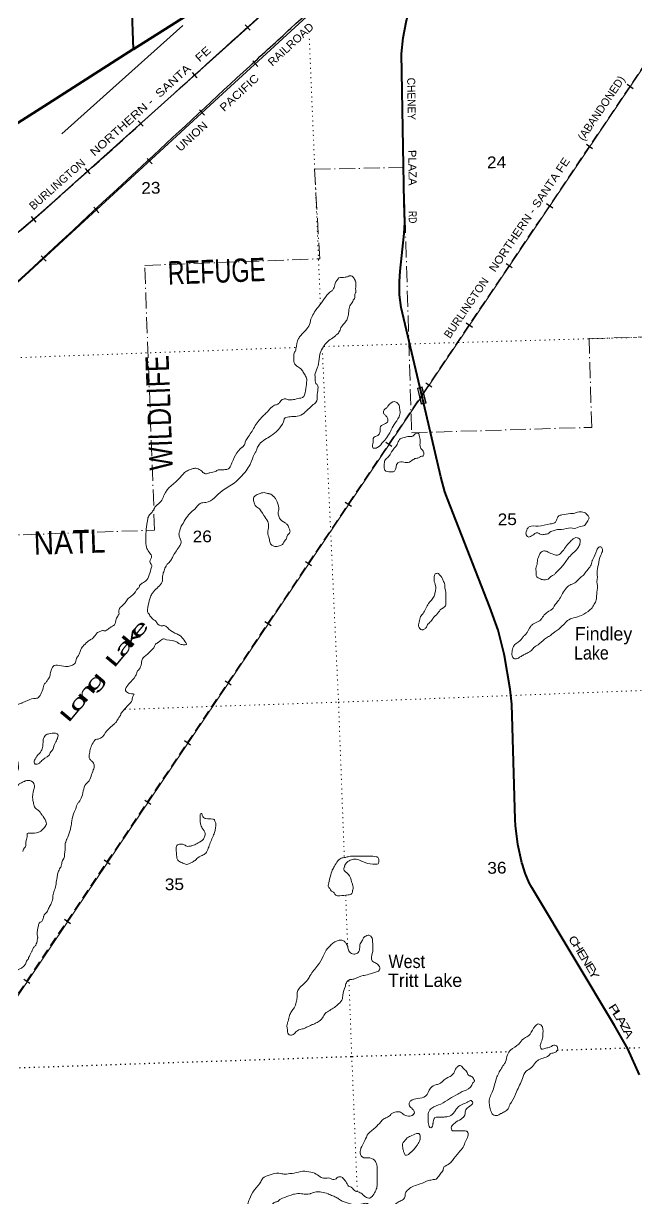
# Model space of a CAD drawing. Header units: feet. Extents: x 745759 to 1002271, y -170898 to 32007.
# Drawn here: x 844825 to 854029, y -10011 to 7612 of the extents above; entities that cross this region are included whole.
import ezdxf
from ezdxf.enums import TextEntityAlignment as Align

# ---------------------------------------------------------------- set-up
doc = ezdxf.new("R2010")
doc.units = ezdxf.units.FT
doc.header["$LTSCALE"] = 48
for name, pattern in [('DOT_DASHED', [7.7, 5, -1.2, 0.3, -1.2]), ('DOTTED', [1.5, 0.3, -1.2]), ('MEDIUM_DASHED', [4.5, 3, -1.5])]:
    doc.linetypes.add(name, pattern=pattern)
for name, color, linetype, lineweight in [('23', 7, 'Continuous', 70), ('26', 7, 'Continuous', 40), ('34', 7, 'Continuous', 13), ('39', 7, 'Continuous', 13), ('44', 7, 'DOT_DASHED', 13), ('6', 7, 'DOTTED', 25), ('61', 7, 'Continuous', 13), ('63', 7, 'Continuous', 25), ('7', 7, 'DOTTED', 13)]:
    doc.layers.add(name, color=color, linetype=linetype, lineweight=lineweight)
doc.layers.add('27', color=7, linetype='Continuous')
doc.layers.add('41', color=7, linetype='Continuous')

msp = doc.modelspace()

# ---------------------------------------------------------------- linework, layer by layer
at = {"layer": '23'}
for points in [[(846477.27, 7228.29), (847729.21, 8024.62), (849045.25, 8861.74)], [(843889.02, 5616.3), (843890.3, 5616.72), (844068.27, 5695.96), (845188.53, 6408.54), (846473.17, 7225.68), (846477.27, 7228.29)]]:
    msp.add_lwpolyline(points, dxfattribs=at)
at = {"layer": '26'}
for points in [[(846477.27, 7228.29), (846452.73, 7908.55), (846396.98, 9243.78), (846396.87, 9246.52)], [(850835.11, 1906.69), (850496.8, 3351.25), (850472.38, 3545.04), (850468.34, 3740.31), (850480.19, 3899.25), (850540.33, 4462.26), (850548.45, 4625.66), (850539.07, 4921.11), (850501.06, 7158.94), (850523.07, 7396.9), (850570.33, 7634.65), (850783.69, 8581.35), (850793.41, 8634.89), (850797.49, 8689.15), (850795.87, 8743.53), (850788.57, 8797.45), (850775.68, 8850.31), (850757.33, 8901.54), (850733.73, 8950.56), (850705.13, 8996.85), (850677.17, 9033.01)], [(854074.96, -8158.67), (853899.19, -7767.31), (853697.49, -7418.05), (852486.37, -5398.26), (852471.31, -5373.16), (852457.82, -5348.26), (852419.31, -5277.2), (852355.6, -5130.04), (852315.45, -5002.03), (852307.62, -4977.06), (852301.93, -4952.03), (852244.81, -4700.51), (852211.26, -4418.94), (852206.67, -4325.14), (852157.11, -2598.49), (852131.2, -2373.19), (852046.3, -1870.83), (852042.08, -1848.3), (851953.93, -1489.23), (851828.72, -1141.34), (851189.47, 482.32), (851152.38, 586.9), (851090.91, 814.45), (850835.11, 1906.69)]]:
    msp.add_lwpolyline(points, dxfattribs=at)
at = {"layer": '34'}
msp.add_line((840049, -13916.05), (856933.62, 11115.88), dxfattribs=at)
at = {"layer": '34', "lineweight": 25}
for p, q in [((845399.35, 5959.01), (847218.67, 7580.48)), ((848152.98, 7594.67), (848226.79, 7512.28)), ((848343.62, 6968.72), (848268.76, 7050.14)), ((847356.08, 6877.32), (847429.88, 6794.93)), ((847542.6, 6235.71), (847467.73, 6317.13)), ((846545.58, 6154.8), (846619.38, 6072.41)), ((846755.11, 5508.04), (846680.24, 5589.46)), ((845748.68, 5437.46), (845822.48, 5355.07)), ((845954.08, 4775.03), (845879.22, 4856.45)), ((844938.11, 4717.28), (845009.77, 4633.02)), ((845166.59, 4047.36), (845091.72, 4128.78))]:
    msp.add_line(p, q, dxfattribs=at)
at = {"layer": '34'}
for points in [[(853300.51, 11599.7), (853070, 11390.95), (852555.82, 10918.15), (849437.59, 8050.87), (847752.68, 6501.56), (839563, -1029.05)], [(851286.61, 10331.38), (850354, 9490.95), (845404.74, 5057.54)]]:
    msp.add_lwpolyline(points, dxfattribs=at)
at = {"layer": '34', "lineweight": 25}
for points in [[(850354.73, 9490.13), (845405.47, 5056.72), (845238.74, 4902.95), (845069.39, 4753.83), (844897.41, 4607.56), (844722.71, 4462.31)], [(839562.25, -1028.25), (847751.93, 6502.36), (849436.84, 8051.67)]]:
    msp.add_lwpolyline(points, dxfattribs=at)
at = {"layer": '34'}
msp.add_arc((836563.51, 14534.7), 12960.85, 282.89989, 313.01177, dxfattribs=at)
at = {"layer": '34', "lineweight": 25}
for points in [[(839556.59, -1008.95), (846678.76, 5542.84), (848220.9, 6973.31), (848837.88, 7540.26), (850087.9, 8676.51), (851312.15, 9794.09), (851928.98, 10369.09), (852233.6, 10645.44), (852536.16, 10923.74), (853157.04, 11498.83), (853477.65, 11781.55), (853759.69, 12079.56), (854031.32, 12393.46), (854311.02, 12707.54), (854599.02, 13009.7), (854905.5, 13294.14), (855244.69, 13555.1), (855584.51, 13783.86), (855943.11, 13980.79), (856324.42, 14150.02), (856699.61, 14323.14), (857111.28, 14484.96), (857492.76, 14646.13), (857870, 14817.27), (858227.96, 15046.41), (858542.15, 15349.14), (859117.93, 15965.54), (859383.43, 16285.34), (859470.12, 16381.83)], [(844730.65, 4470.19), (845059.4, 4747.05), (845373.97, 5027.64), (845686.58, 5306.18), (846309.78, 5863.2), (849419.55, 8660.24), (850653.93, 9774.01), (850954.36, 10058.31), (851264.48, 10360.96), (851566.15, 10683.55), (851817.66, 10997.03), (852076.85, 11328.79), (852318.21, 11646.08), (852585.46, 11978.01), (852856.38, 12328.14), (853109.49, 12661.79), (853366.96, 12979.41), (853594.15, 13300.43), (853877.55, 13630.69), (853926.59, 13696.18), (854039.12, 13809.34), (854157.95, 13910.55), (854310.5, 14036.64), (854489.27, 14161.28), (854680.41, 14272.09), (854847.96, 14354.19), (855033.73, 14430.65), (855219.68, 14499.06), (855393.99, 14545.06), (855638.77, 14592.56), (855827.45, 14624.77), (856066.96, 14633.9), (856328.49, 14649.54), (856489.27, 14667.06), (856593.96, 14669.29), (856756.16, 14717.05), (856898.13, 14768.4), (857087.42, 14871.11), (857258.3, 14987.52), (857438.56, 15138.36), (857587.06, 15266.39), (857775.46, 15413.37), (857916.19, 15527.13), (858102.38, 15684.15), (858235.04, 15797.73), (858391.15, 15948.06), (858511.02, 16097.62), (858603.34, 16214.38), (858689.31, 16347.11)]]:
    msp.add_spline(points, degree=3, dxfattribs=at)
at = {"layer": '39'}
msp.add_arc((850100.19, 1302.37), 62.05, 247.91439, 303.70409, dxfattribs=at)
for points in [[(849560.11, 3799.59), (849504.75, 3712.28), (849479.48, 3635.45), (849455.69, 3602.91), (849423.73, 3580.34), (849338.26, 3482.57), (849253.08, 3362.65), (849207.38, 3309.7), (849160.14, 3216.46), (849140.48, 3175.94), (849127.03, 3121.4), (849079.74, 3032.19), (848988.24, 2934.34), (848954.56, 2887.59), (848916.1, 2734.07), (848912.32, 2713.89), (848890.66, 2671.33), (848885.73, 2578.66), (848886.36, 2526.33), (848900.77, 2500.36), (848937.43, 2466.63), (849000.43, 2421.17), (849033.31, 2367.26), (849068.25, 2309.35), (849076.67, 2279.27), (849075.23, 2230.94), (849060.65, 2101.9), (849011.51, 2000.59), (848967.29, 1991.95), (848876.89, 1970.6), (848802.38, 1967.59), (848796.35, 1967.51), (848776.08, 1977.29), (848727.71, 1978.66), (848695.7, 1960.12), (848661.95, 1919.4), (848622, 1894.95), (848593.85, 1886.28), (848482.25, 1784.12), (848434.44, 1739.2), (848305.4, 1580.44), (848202.58, 1418.02), (848162.99, 1359.11), (848147.48, 1308.58), (848113.82, 1259.8), (848107.83, 1255.7), (847935.81, 983.64), (847888.15, 926.63), (847865, 922.95), (847805.66, 917.47), (847789.53, 919.28), (847749.26, 916.72), (847709.25, 894.03), (847624.86, 874.78), (847604.82, 866.46), (847542.41, 863.6), (847497.63, 901.25), (847426.67, 938.55), (847372.29, 937.81), (847346.2, 929.42), (847334.17, 925.23), (847270.04, 896.18), (847176.48, 802.33), (846935.86, 541.41), (846922.19, 505), (846870.74, 427.81), (846799.06, 356.39), (846763.53, 295.52), (846727.76, 254.79), (846694.22, 195.96), (846682.91, 131.38), (846664.42, -7.76), (846659.88, -132.63), (846671.27, -243.19), (846706.34, -311.16), (846710.44, -317.15), (846745.38, -375.05), (846747.92, -396.3)], [(849171.91, 1896.05), (849209.89, 1920.73), (849229.65, 1953.2), (849236.55, 2049.92), (849247.39, 2154.74), (849234.79, 2196.85), (849216.47, 2212.7), (849205.34, 2301.13), (849200.85, 2339.31), (849233.89, 2440.41), (849247.53, 2478.85), (849268.1, 2611.98), (849279.51, 2668.5), (849328.74, 2763.77), (849358.45, 2806.45), (849508.07, 2929.24), (849522.03, 2941.51), (849561.85, 2980.29), (849591.22, 3051.14), (849615.01, 3083.67), (849660.69, 3138.64), (849690.27, 3191.37), (849705.45, 3270.09), (849718.49, 3358.83), (849757.96, 3427.81), (849777, 3461.95), (849801.21, 3516.97), (849804.69, 3563.32), (849812.58, 3577.51), (849812.12, 3615.75), (849814, 3666.95), (849815.21, 3694.3), (849808.54, 3746.55), (849802.33, 3760.56), (849769.47, 3812.47), (849716.92, 3827.87), (849698.88, 3819.57), (849652.69, 3806.87), (849560.11, 3799.59)], [(850076.85, 1244.86), (850072.09, 1249.89), (850065.61, 1286.03), (850075.15, 1330.45), (850074.62, 1374.73), (850082.37, 1401), (850134.42, 1427.87), (850172.27, 1464.61), (850179.62, 1523.09), (850187.15, 1567.47), (850261.18, 1610.75), (850289.09, 1635.28), (850296.87, 1657.53), (850265.82, 1727.57), (850237.23, 1759.39), (850228.98, 1775.38), (850236.65, 1807.7), (850264.47, 1840.27), (850276.46, 1848.49), (850302.28, 1879.03), (850394.22, 1940.65), (850440.84, 1917.13), (850467.47, 1879.24), (850469.73, 1859.13), (850478.61, 1790.82), (850463.43, 1712.1), (850388.24, 1598.36), (850333.11, 1490.93), (850295.61, 1426.01), (850230.1, 1344.6), (850224.14, 1338.49), (850146.54, 1256.92), (850134.61, 1250.76)], [(846288.22, -2738.41), (846393.52, -2616.23), (846454.99, -2534.88), (846474.29, -2464.16), (846486.16, -2445.88), (846445.8, -2440.38), (846370.91, -2411.2), (846364.82, -2407.26), (846379.97, -2326.53), (846409.72, -2287.89), (846507.07, -2173.85), (846520.81, -2143.47), (846538.4, -2098.94), (846562.24, -2070.44), (846595.49, -1987.47), (846603.01, -1943.08), (846630.59, -1890.37), (846680.51, -1853.46), (846726.28, -1806.55), (846791.83, -1729.17), (846799.62, -1706.93), (846843.55, -1674.13), (846853.54, -1667.96), (846911.43, -1622.89), (846927.49, -1618.65), (846973.97, -1630.1), (847133.56, -1668.21), (847168.12, -1693.92), (847220.63, -1705.29), (847272.93, -1698.54), (847254.37, -1662.57), (847190.97, -1582.9), (847142.24, -1551.34), (847081.47, -1523.98), (846985.9, -1448.77), (846935.15, -1417.25), (846915.06, -1421.54), (846825.9, -1378.46), (846819.71, -1366.46), (846811.49, -1352.49), (846768.83, -1322.86), (846746, -1298.05), (846717.72, -1261.14), (846711.51, -1247.13), (846699.26, -1233.21), (846697.81, -1112.45), (846730.54, -985.19), (846762.11, -930.42), (846829.71, -855.02), (846895.32, -783.69), (846912.87, -735.14), (846912.71, -721.06), (846916.01, -660.62), (846935.38, -595.94), (846964.75, -525.09), (847046.15, -425.36), (847061.91, -394.95), (847160.75, -238.62), (847176.58, -214.25), (847194.06, -159.66), (847181.54, -123.6), (847174, -109.05), (847167.05, -91.59), (847160.31, -33.3), (847173.88, 11.17), (847194, 71.95), (847213.08, 102.28), (847238.71, 148.93), (847242.64, 157.03), (847286.2, 220.02), (847363.78, 303.6), (847399.71, 330.25), (847479.29, 413.86), (847561.71, 429.06), (847805.4, 603.44), (847993.33, 722.73), (848079, 802.38), (848166.42, 904.21), (848227.74, 999.65), (848249.31, 1048.24), (848308.15, 1181.9), (848312.1, 1188), (848331.59, 1242.61), (848367.15, 1301.47), (848540.9, 1428.61), (848640.68, 1508.45), (848672.44, 1547.13), (848737.44, 1670.8), (848743.27, 1688.99), (848765.28, 1701.37), (848849.71, 1716.6), (848932.25, 1721.73), (849038.45, 1769.46), (849056, 1787.95), (849078.27, 1808.24), (849155.98, 1879.74), (849171.91, 1896.05)], [(850238.36, 949.37), (850241.67, 1009.8), (850259.08, 1070.43), (850306.89, 1115.36), (850348.35, 1186.37), (850433.63, 1298.23), (850469.02, 1371.18), (850490.96, 1389.59), (850521.08, 1398.04), (850595.39, 1417.16), (850639.7, 1417.76), (850655.82, 1417.97), (850707.71, 1458.92), (850747.9, 1467.52), (850764.33, 1441.58), (850766.43, 1433.55), (850781.52, 1351.21), (850779.89, 1318.99), (850778.43, 1272.66), (850815.43, 1210.76), (850831.84, 1186.82), (850836.18, 1160.71), (850818.5, 1122.23), (850792.34, 1119.86), (850756.35, 1097.23), (850702.09, 1086.44), (850676.07, 1072), (850600.03, 1028.71), (850555.7, 1030.13), (850467, 1034.97), (850445.01, 1020.58), (850427.18, 996.19), (850423.27, 986.07), (850411.88, 927.54), (850384.12, 890.93), (850335.79, 888.27), (850250.91, 911.29), (850238.36, 949.37)], [(848515.02, -111.71), (848493.77, -19.39), (848504.79, 69.33), (848491.84, 141.62), (848432.29, 235.43), (848338.19, 354.95), (848311.79, 372.71), (848287.02, 422.7), (848278.53, 458.82), (848276.25, 480.94), (848303.9, 527.61), (848361.95, 558.59), (848436.28, 575.69), (848506.97, 560.53), (848515.05, 558.63), (848592.22, 507.33), (848618.89, 467.43), (848658.63, 345.16), (848660.95, 319.03), (848649.3, 282.63), (848658.06, 224.37), (848670.52, 192.34), (848751.93, 122.98), (848786.54, 93.24), (848817.55, 27.24), (848826.16, -18.95), (848788.42, -63.74), (848772.84, -108.24), (848761, -131.05), (848755, -139.05), (848735.29, -169.14), (848713.51, -201.64), (848667.43, -222.38), (848633.29, -230.9), (848584.9, -227.52), (848542.31, -203.93), (848527.89, -177.96), (848515.02, -111.71)], [(852367.87, -31.8), (852401.15, 49.18), (852415.11, 61.44), (852551.97, 71.33), (852730.84, 107.94), (852771.06, 112.51), (852819.05, 143.36), (852826.89, 161.57), (852860.37, 226.43), (852908.54, 241.17), (853035.21, 260.99), (853081.52, 263.62), (853165.85, 286.9), (853244.55, 275.87), (853270.9, 262.13), (853277.04, 254.17), (853309.72, 216.36), (853316, 196.31), (853296.39, 151.76), (853258.8, 94.9), (853230.78, 78.41), (853190.6, 69.83), (853090.25, 38.29), (853043.83, 45.71), (852903.1, 21.69), (852840.63, 22.87), (852776.42, 1.87), (852742.3, -8.66), (852678.3, -47.76), (852670.24, -47.87), (852611.9, -54.68), (852581.61, -49.05), (852565.36, -37.2), (852545.07, -25.39), (852502.92, -38.04), (852436.98, -83.21), (852410.86, -89.59), (852390.6, -79.8), (852367.89, -33.81), (852367.87, -31.8)], [(853182.93, -131.57), (853175.71, -202.13), (853142.19, -262.97), (853014.8, -391.49), (852919.66, -521.61), (852822.13, -621.55), (852790.31, -656.2), (852740.28, -683.04), (852700.42, -719.8), (852662.28, -730.38), (852601.77, -725.15), (852573.4, -711.45), (852530.8, -685.84), (852521.73, -601.42), (852517.24, -563.24), (852538.39, -478.41), (852538.32, -472.36), (852555.46, -389.6), (852577.07, -343.01), (852598.91, -316.55), (852649.04, -297.76), (852699.62, -315.2), (852786.69, -352.28), (852843.21, -361.59), (852891.19, -330.75), (852934.9, -279.84), (852992.39, -202.57), (853038.17, -155.66), (853060.07, -133.22), (853136.22, -100), (853152.41, -105.82), (853158.47, -107.75), (853182.93, -131.57)], [(853502.54, -242.04), (853517.17, -286.13), (853491.87, -360.94), (853455.29, -502.35), (853436.69, -631.42), (853441.51, -697.79), (853434.31, -770.36), (853443.04, -826.6), (853430.41, -949.57), (853427.19, -1018.05), (853403.77, -1080.77), (853360.27, -1149.79), (853300.49, -1204.94), (853168.42, -1279.18), (853084.09, -1302.46), (852991.92, -1343.95), (852977.96, -1356.22), (852914.3, -1423.49), (852802.56, -1513.56), (852762.64, -1544.3), (852706, -1584.05), (852648.74, -1622.31), (852606, -1659.05), (852568.99, -1691.83), (852533.02, -1716.47), (852487.08, -1749.29), (852437.36, -1802.29), (852403, -1823.05), (852371, -1838.05), (852319.27, -1866.28), (852272, -1894.05), (852237, -1913.05), (852223, -1915.05), (852209.08, -1918.09), (852184.82, -1910.36), (852157.96, -1854.35), (852157.72, -1834.23), (852172.87, -1753.5), (852198.53, -1708.88), (852300.24, -1622.96), (852331.97, -1580.27), (852361.84, -1551.69), (852440.92, -1425.82), (852454.82, -1409.53), (852532.9, -1368.22), (852598.81, -1321.04), (852604.73, -1310.89), (852732.23, -1190.41), (852768.2, -1165.78), (852793.9, -1125.17), (852861.33, -1035.7), (852906.72, -956.58), (852962.13, -873.31), (853007.85, -822.37), (853081.97, -787.16), (853147.84, -735.94), (853185.62, -695.18), (853237.54, -656.24), (853259.33, -625.75), (853352.35, -485.61), (853361.96, -447.24), (853367.86, -435.07), (853432.6, -289.27), (853448.33, -256.85), (853484.35, -236.24), (853502.54, -242.04)], [(846747.92, -396.3), (846724.41, -473.98), (846753.14, -517.88), (846747.38, -542.11), (846657.22, -750.66), (846625.22, -771.22), (846585.26, -797.93), (846567.37, -818.29), (846561.6, -840.52), (846527.79, -877.2), (846523.83, -883.3), (846442.38, -979.01), (846392.46, -1015.91), (846370.69, -1048.41), (846329.02, -1101.31), (846267.28, -1160.52), (846260.21, -1243.14)], [(851055.61, -639.21), (851114.95, -716.91), (851125.34, -742.95), (851148.24, -805.05), (851152.92, -859.33), (851165.65, -913.51), (851166.67, -998.04), (851167.65, -1080.56), (851152.16, -1133.1), (851100.2, -1168.02), (851040.59, -1237.27), (850970.96, -1310.67), (850939.29, -1357.4), (850891.5, -1404.33), (850867.91, -1452.97), (850831.91, -1475.59), (850819.91, -1481.79), (850763.1, -1448.33), (850764.13, -1365.79), (850787.31, -1282.94), (850823.01, -1236.17), (850905.85, -1088.1), (850989.15, -978.28), (850998.86, -947.96), (851012.22, -885.37), (851011.45, -820.97), (850988.24, -732.71), (850989.86, -700.48), (851007.29, -641.87), (851027.36, -635.56), (851055.61, -639.21), (851055.02, -641.06)], [(846260.21, -1243.14), (846248.37, -1263.43), (846214.8, -1320.25), (846193.67, -1405.08), (846152, -1431.05), (846135.68, -1442.1), (846112, -1459.05), (846083.78, -1481.04), (846057.76, -1495.48), (846045.7, -1497.66), (846021.48, -1493.96), (845973.29, -1506.69), (845927.24, -1531.46), (845897.49, -1570.11), (845855.73, -1614.96), (845810, -1643.05), (845785.78, -1662.2), (845716.09, -1729.57), (845678.56, -1792.47), (845663.1, -1847.03), (845613.73, -1930.23), (845606.13, -1968.57), (845562.31, -2009.42), (845496.08, -2030.45), (845482, -2032.65), (845268.48, -2033.52), (845262.53, -2041.64), (845238.9, -2086.25), (845223.7, -2162.95), (845198.17, -2217.64), (845186, -2235.05), (845158.56, -2274.54), (845128.78, -2311.17), (845121.23, -2353.55), (845084.08, -2446.64), (845034.42, -2505.69), (844978.07, -2510.48), (844861.75, -2554.31), (844815, -2571.05), (844798, -2580.05), (844763.52, -2593.89), (844751.46, -2596.06), (844729.42, -2606.42), (844642.91, -2615.64), (844578.38, -2610.47), (844552.04, -2596.74), (844497.77, -2607.53), (844492.6, -2680.06), (844491.07, -2720.34), (844469.46, -2766.94), (844461.97, -2813.34), (844517.99, -2949.47), (844537.56, -3069.98), (844536.23, -3126.36), (844536.32, -3134.41), (844515.59, -3253.46), (844530.99, -3361.95), (844545.51, -3395.97), (844561.82, -3411.85), (844612.31, -3423.25), (844652.53, -3416.67), (844694.89, -3422.14), (844741.63, -3455.73), (844746.19, -3499.96), (844750.75, -3544.18), (844725.63, -3633.08), (844707.57, -3806.44), (844709.78, -3822.52), (844713.87, -3828.5), (844737.93, -3818.11), (844769.78, -3787.49), (844821.86, -3762.63), (844837.88, -3754.37), (844886.05, -3739.62), (844948.68, -3754.89), (844969.04, -3772.73), (844987.99, -3840.91), (844980.35, -3875.24), (844964, -4024.41), (844976.86, -4088.65), (844999.77, -4150.74), (845066.91, -4206.2), (845091.54, -4244.12), (845122.24, -4283.96), (845167.65, -4375.95), (845169.88, -4394.04), (845167.97, -4402.12), (845130.35, -4456.97), (845066.53, -4510.17), (845048.5, -4518.46), (844921.75, -4532.24), (844879.53, -4538.86), (844881.85, -4564.99), (844864.67, -4643.73), (844849.71, -4740.54), (844825.93, -4773.08), (844816.25, -4805.41)], [(844086, -6566.5), (844126.36, -6571.99), (844205.03, -6580.99), (844269.8, -6606.29), (844271.9, -6614.31), (844298.31, -6632.07), (844355.54, -6701.76), (844395.99, -6715.3), (844450.52, -6726.64), (844504.83, -6719.87), (844592.87, -6670.37), (844604, -6662.05), (844612.84, -6656.01), (844616, -6653.05), (844622.79, -6645.82), (844730.85, -6585.99), (844740, -6581.05), (844750.87, -6575.65), (844792.93, -6554.96), (844840.81, -6516.07), (844849, -6502.05), (844853, -6498.05), (844854.67, -6495.75), (844860.51, -6479.57), (844891, -6427.05), (844894.1, -6424.77), (844901.84, -6398.5), (844912, -6382.05), (844913.69, -6378.21), (844951.06, -6303.22), (844955, -6292.05), (844974.58, -6248.56), (844988, -6234.05), (845003, -6219.05), (845008.38, -6211.87), (845031.61, -6133.06), (845035, -6111.05), (845038, -6101.05), (845040, -6096.05), (845039.19, -6092.69), (845041.5, -5949.74), (845056.94, -5893.18), (845070.77, -5870.84), (845082.81, -5866.66), (845124.18, -5789.61), (845128.05, -5775.47), (845175.66, -5714.44), (845201.24, -5663.77), (845204, -5656.05), (845209.08, -5645.55), (845240.6, -5586.75), (845246, -5571.05), (845262.11, -5532.11), (845267.4, -5469.64), (845286.65, -5394.9), (845291, -5383.05), (845328.59, -5197.07), (845332.36, -5174.88), (845343.74, -5116.35), (845377.23, -5053.5), (845396.8, -5004.93), (845412.14, -4940.3), (845429.93, -4911.89), (845441.24, -4847.31), (845451.68, -4710.29), (845451, -4703.05), (845457.29, -4673.98), (845461, -4661.05), (845468.89, -4633.57), (845477, -4621.05), (845519.68, -4502.04), (845537.09, -4441.42), (845550.1, -4350.66), (845590.66, -4205.19), (845600.52, -4186.94), (845629.71, -4102), (845657.48, -4065.4), (845700.8, -3982.28), (845780.91, -3775.88), (845792.88, -3765.65), (845840.16, -3676.45), (845873.29, -3583.41), (845884.46, -3506.77), (845855.65, -3456.82), (845823.01, -3423.05), (845812.68, -3401.04), (845821.73, -3316.38), (845823.54, -3298.24), (845896.15, -3138.24), (845908.09, -3125.99), (845948.31, -3119.42), (846057.94, -3023.33), (846189.31, -2890.72), (846219.19, -2862.13), (846255, -2799.05), (846286.37, -2752.53), (846288.22, -2738.41)], [(845116.75, -3191.48), (845115.62, -3229.26), (845092.27, -3298.02), (845032.69, -3369.28), (845008.93, -3403.82), (844985.57, -3470.55), (845001.97, -3494.49), (845028.2, -3498.16), (845064.24, -3479.56), (845116.04, -3432.57), (845227.61, -3328.4), (845231.51, -3318.29), (845249.38, -3295.91), (845290.54, -3200.74), (845327.92, -3125.76), (845343.4, -3073.21), (845341.14, -3053.11), (845320.79, -3035.27), (845254.29, -3034.16), (845208.04, -3040.81), (845155.94, -3063.66), (845122.47, -3128.53), (845120.8, -3156.73), (845116.75, -3191.48)], [(847503.44, -4239.14), (847541.89, -4307.75), (847564.12, -4313.5), (847666.94, -4320.17), (847687.16, -4325.93), (847693.35, -4337.93), (847712, -4381.96), (847708.72, -4444.41), (847697.36, -4504.94), (847672.02, -4575.74), (847605.49, -4739.68), (847574.16, -4814.58), (847548.31, -4843.11), (847522.3, -4857.55), (847460.22, -4888.58), (847400.4, -4939.71), (847377, -4957.05), (847345, -4972.05), (847272.2, -4999.81), (847217.57, -4980.41), (847154.72, -4947.04), (847136.34, -4925.14), (847125.8, -4887.04), (847118.33, -4768.38), (847127.81, -4717.93), (847149.75, -4699.52), (847187.96, -4694.98), (847238.46, -4706.37), (847289.13, -4731.86), (847323.3, -4725.37), (847331.36, -4725.25), (847377.53, -4712.55), (847447.62, -4677.39), (847527.51, -4619.95), (847547.09, -4573.39), (847550.71, -4539.12), (847509.42, -4455.13), (847484.5, -4393.07), (847477.83, -4340.83), (847476.99, -4270.39), (847484.68, -4240.08), (847496.72, -4235.89), (847503.44, -4239.14)], [(849397.2, -5315.45), (849408.82, -5277.04), (849431.78, -5176.09), (849460.94, -5087.13), (849494.46, -5026.29), (849543.87, -4947.12), (849593.77, -4908.21), (849658.08, -4895.27), (849710.3, -4882.49), (849810.96, -4877.11), (850014.4, -4876.39), (850129.36, -4886.92), (850143.53, -4892.77), (850155.83, -4910.72), (850160.49, -4962.99), (850148.76, -4993.35), (850118.57, -4995.76), (850100.47, -4998.02), (850068.24, -4998.46), (849916.68, -4958.22), (849878.19, -4940.62), (849799.4, -4921.55), (849731.09, -4936.56), (849667.19, -4983.72), (849637.71, -5044.5), (849631.97, -5070.74), (849701.36, -5146.3), (849751.08, -5260.37), (849763.62, -5298.45), (849768.66, -5382.92), (849766.72, -5388.99), (849755.22, -5437.45), (849697.04, -5458.37), (849576.31, -5470.05), (849525.92, -5466.7), (849507.67, -5456.88), (849481.02, -5418.99), (849442.5, -5397.37), (849430.08, -5369.36), (849403.5, -5337.51), (849397.2, -5315.45)], [(849722.31, -6728.17), (849680.39, -6760.94), (849656.99, -6825.66), (849618.32, -6961.05), (849612.93, -7015.47), (849555.45, -7092.73), (849423.64, -7189.11), (849355.7, -7234.3), (849312.21, -7303.33), (849248.45, -7362.56), (849193, -7390.05), (849150, -7408.05), (849115, -7424.05), (849060.13, -7449.64), (849041, -7460.05), (849013, -7467.05), (848943.78, -7489.45), (848887.98, -7540.52), (848831.83, -7561.4), (848803.47, -7547.69), (848790.92, -7509.62), (848783.53, -7396.99), (848797.08, -7350.52), (848820.24, -7265.66), (848849.72, -7204.87), (848889.36, -7150), (848918.58, -7067.08), (848931.83, -6996.44), (848933.1, -6934.03), (848952.56, -6877.4), (849012.22, -6812.19), (849018.19, -6806.08), (849093.79, -6726.55), (849129.32, -6665.69), (849244.33, -6513.18), (849325.27, -6375.2), (849390.39, -6261.61), (849422.2, -6226.96), (849469.99, -6180.03), (849532.06, -6149), (849592.32, -6134.09), (849638.89, -6153.6), (849671.52, -6187.39), (849696.44, -6249.45), (849702.83, -6279.56), (849749.86, -6337.3), (849782.18, -6344.92), (849790.24, -6344.81), (849808.35, -6342.55), (849860.3, -6307.63), (849871.9, -6267.22), (849881.06, -6190.61), (849914.65, -6135.81), (849924.43, -6111.52), (849962.26, -6074.77), (849998.37, -6062.22), (850020.58, -6065.94), (850051.08, -6089.69), (850066.02, -6159.94), (850071.37, -6270.57), (850071.44, -6276.62), (850050.69, -6393.65), (850061.41, -6447.85), (850114.16, -6479.35), (850158.95, -6519), (850173.41, -6549), (850169.74, -6579.25), (850063.6, -6631), (849961.24, -6662.56), (849923.02, -6667.1), (849784.65, -6719.29), (849722.31, -6728.17)], [(852847.2, -7783.26), (852787.27, -7826.33), (852731.07, -7843.18), (852725.13, -7851.31), (852558.9, -7932.04), (852513.05, -7972.92), (852449.49, -8048.25), (852371.59, -8103.65), (852316.47, -8211.06), (852228.19, -8409.51), (852157.44, -8557.4), (852125.77, -8604.12), (852088.44, -8683.12), (852032, -8717.05), (852000.42, -8734.62), (851992.41, -8738.76), (851962.42, -8757.28), (851885.93, -8762.33), (851844.97, -8706.52), (851823.82, -8622.26), (851815.26, -8580.11), (851826.34, -8495.41), (851861.65, -8416.44), (851925.64, -8208.26), (851958.96, -8131.32), (852045.88, -7987.24), (852061.68, -7960.86), (852090.64, -7855.8), (852138.14, -7784.72), (852261.96, -7694.48), (852267.93, -7688.37), (852329.52, -7617.09), (852397.54, -7577.93), (852429.38, -7545.3), (852504.53, -7427.54), (852554.47, -7392.66), (852601.08, -7416.19), (852615.44, -7438.14), (852621.06, -7570.9), (852617.46, -7607.19), (852590.22, -7688.07), (852584.79, -7738.46), (852603.29, -7770.43), (852635.49, -7767.98), (852699, -7749.05), (852737.88, -7738.42), (852763.84, -7719.96), (852773.87, -7715.8), (852826.33, -7723.14), (852840.7, -7745.09), (852845.03, -7771.21), (852847.2, -7783.26)], [(849828.81, -9905.07), (849865.19, -9916.66), (849920.04, -9954.17), (849960.73, -9987.84), (850023.38, -10005.12), (850057.33, -9980.51), (850104.82, -9909.42), (850132.13, -9834.58), (850133.49, -9780.21), (850133.78, -9635.28), (850128.18, -9504.52), (850109.48, -9456.47), (850026.25, -9403.24), (849911.25, -9388.68), (849884.59, -9348.78), (849887.66, -9268.21), (849891.56, -9258.11), (849950.62, -9142.57), (850001.76, -9039.23), (850027.62, -9012.71), (850147.24, -8908.45), (850234.8, -8818.72), (850262.81, -8802.23), (850318.86, -8773.3), (850356.67, -8734.55), (850398.77, -8717.88), (850473.24, -8712.85), (850526, -8744.35), (850560.47, -8764.02), (850647.21, -8772.92), (850669.19, -8758.53), (850675.18, -8754.43), (850692.97, -8726.01), (850684.51, -8691.9), (850653.88, -8658.09), (850615, -8606.28), (850614.7, -8582.14), (850624.51, -8559.86), (850638.47, -8547.59), (850744.77, -8509.93), (850861.23, -8478.18), (850936.3, -8354.39), (851024.32, -8302.88), (851056.47, -8296.41), (851172.27, -8210.31), (851180.29, -8206.19), (851246.32, -8169.06), (851286.17, -8132.3), (851319.49, -8055.36), (851353.37, -8024.71), (851367.37, -8016.47), (851411.95, -8038.02), (851450.72, -8079.77), (851477.24, -8107.6), (851506.11, -8163.56), (851536.44, -8173.23), (851558.76, -8187.02), (851581.24, -8212.87), (851589.86, -8261.07), (851573.88, -8271.35), (851571.94, -8277.41), (851470.49, -8385.46), (851412.32, -8406.37), (851346.31, -8445.5), (851220.24, -8515.63), (851092.26, -8593.83), (850953.99, -8654.06), (850906.41, -8719.12), (850901.17, -8785.61), (850902.2, -8872.15), (850910.74, -8912.29), (850925.23, -8944.3), (850939.39, -8950.15), (850965.29, -8925.65), (850972.89, -8887.3), (850974.78, -8877.21), (850992.12, -8810.55), (851002.04, -8798.35), (851038.2, -8789.81), (851114.77, -8792.81), (851165.06, -8786.09), (851197.24, -8781.64), (851277.24, -8734.26), (851307, -8695.62), (851338.67, -8648.9), (851410.6, -8599.63), (851488.79, -8568.38), (851524.77, -8545.76), (851544.9, -8543.47), (851567.24, -8559.28), (851571.51, -8579.36), (851531.73, -8622.15), (851523.75, -8628.3), (851463.93, -8679.43), (851456.25, -8711.73), (851450.79, -8760.12), (851395.12, -8821.25)], [(851395.12, -8821.25), (851299.15, -8880.91), (851273.25, -8905.41), (851259.29, -8917.68), (851256.06, -8984.15), (851266.25, -8994.07), (851290.47, -8997.77), (851399.2, -8994.31), (851471.8, -9001.38), (851485.98, -9007.23), (851500.41, -9035.21), (851502.54, -9045.25), (851496.89, -9077.53), (851461.57, -9156.51), (851424.29, -9239.53), (851360.83, -9322.91), (851263.55, -9442.97), (851239.7, -9469.46), (851155.76, -9524.94), (851141.76, -9533.17), (851124.24, -9583.73), (851080.64, -9644.7), (851035.07, -9707.71), (851003.06, -9726.26), (850982.92, -9726.53), (850976.9, -9728.62), (850906.52, -9739.64), (850876.46, -9752.12), (850750.15, -9802.12), (850657.9, -9835.57), (850625.91, -9856.12), (850582.06, -9894.96), (850556.43, -9941.59), (850554.68, -9963.76), (850537.15, -10014.32), (850511.23, -10036.8), (850481.17, -10049.28), (850419.17, -10086.35), (850369.4, -10135.33), (850361.38, -10139.46), (850313.51, -10178.35), (850275.86, -10231.19), (850198.91, -10365.07), (850111.44, -10462.86), (850044.41, -10584.53), (850007.13, -10667.56), (849999.69, -10719.99), (849981.29, -10865.16), (849978.01, -10927.61), (849958.9, -11014.41), (849937.55, -11081.12), (849894.24, -11166.25), (849866.55, -11208.89), (849780.25, -11234.2), (849768.21, -11238.39), (849711.96, -11251.22), (849653.38, -11237.92), (849631.08, -11226.14), (849618.3, -11167.94), (849649.54, -11084.99), (849718.44, -10951.22), (849767.2, -10817.71), (849801.82, -10680.38), (849839, -10589.3), (849872.54, -10530.48), (849969.4, -10376.21), (849995.1, -10335.6), (850034.28, -10242.48), (850046.07, -10218.17), (850049.64, -10179.88), (850028.78, -10119.77), (850024.68, -10113.79), (849973.97, -10084.28), (849919.63, -10089.04), (849798.94, -10102.73), (849667.64, -10072.29), (849608.97, -10050.94), (849556.19, -10017.43), (849501.4, -9983.95), (849434.62, -9958.68), (849398.15, -9941.05), (849297.14, -9916.24), (849220.54, -9911.23), (849132.23, -9938.59), (849124.19, -9940.71), (849075.93, -9947.4), (848997.29, -9940.41), (848892.58, -9943.82), (848842.42, -9960.6), (848714.05, -10006.6), (848676, -10025.23), (848642.1, -10053.87), (848589.95, -10072.69), (848568.03, -10093.11), (848512.44, -10160.28), (848480.84, -10213.04), (848449.42, -10279.89)], [(850555.52, -9359.89), (850534.87, -9317.9), (850522.16, -9265.73), (850517.22, -9189.32), (850538.98, -9156.81), (850606.67, -9089.48), (850634.72, -9077.03), (850724.9, -9037.58), (850749.05, -9035.23), (850767.27, -9043.04), (850779.71, -9073.07), (850780.26, -9119.36), (850752.84, -9184.13), (850723.11, -9224.79), (850643.63, -9316.44), (850637.64, -9320.54), (850595.77, -9357.33), (850555.52, -9359.89)], [(847555.82, -11018.54), (847675.96, -10958.55), (847768.08, -10913.03), (847813.88, -10868.13), (847928.91, -10717.64), (847984.64, -10662.54), (848046.02, -10573.15), (848055.94, -10560.94), (848085.48, -10504.18), (848130.34, -10380.8), (848180.65, -10209.02), (848182.23, -10172.78), (848191.34, -10092.14), (848216.7, -10023.36), (848291.55, -9881.45), (848388.79, -9759.37), (848416.39, -9708.68), (848530.58, -9656.82), (848558.63, -9644.37), (848689.48, -9636.57), (848746.01, -9647.89), (848850.6, -9634.41), (848856.64, -9634.32), (848989.26, -9606.38), (849110.15, -9608.78), (849221.38, -9645.52), (849296.53, -9696.85), (849326.86, -9706.51), (849403.37, -9703.46), (849433.68, -9711.1), (849451.94, -9722.95), (849486.26, -9728.51), (849546.27, -9693.49), (849568.33, -9685.15), (849612.81, -9698.64), (849655.66, -9744.36), (849665.87, -9756.3), (849706.97, -9824.18), (849733.3, -9835.91), (849751.55, -9845.73), (849796.43, -9893.43), (849824.77, -9905.13)]]:
    msp.add_spline(points, degree=3, dxfattribs=at)
at = {"layer": '44'}
msp.add_lwpolyline([(843613.04, -802.45), (844104.95, -785.44), (844082.9, -81.32), (846793.39, 12.96), (846645.04, 3984.93), (849272.56, 4083.96), (849194.66, 5427.59), (850531.37, 5451.34), (850651.67, 1473.35), (853356.08, 1555.29), (853316.05, 2885.6), (854616.11, 2922.66), (854696.37, 249.66), (855392.04, 265.71), (855438.14, -1084.36), (856741.27, -1048.26), (856705.18, 316.35), (858032.36, 372.03), (858088.49, -992.08), (860734.55, -909.83), (861528.47, -826.48), (862093.02, -782.21), (862068.14, 591.57), (864430.21, 714.9)], dxfattribs=at)
at = {"layer": '6'}
for p, q in [((852837.4, -7785.06), (855041.81, -7716.84)), ((844333.86, -8063.64), (849753.62, -7880.55)), ((849757.7, -7880.42), (852116.26, -7807.38))]:
    msp.add_line(p, q, dxfattribs=at)
at = {"layer": '61'}
for p, q in [((850811.04, 2162.27), (850868.62, 1918.99)), ((850868.62, 1918.99), (850795.64, 1901.72))]:
    msp.add_line(p, q, dxfattribs=at)
msp.add_lwpolyline([(850795.64, 1901.72), (850738.06, 2145), (850811.04, 2162.27)], dxfattribs=at)
msp.add_lwpolyline([(850801.58, 1911.34), (850747.68, 2139.05), (850805.09, 2152.64), (850858.99, 1924.93)], close=True, dxfattribs=at)
at = {"layer": '63', "linetype": 'MEDIUM_DASHED'}
for p, q in [((850833.03, 2073.56), (855250.78, 8623)), ((840035.17, -13920.13), (850832.49, 2072.91))]:
    msp.add_line(p, q, dxfattribs=at)
at = {"layer": '63'}
for p, q in [((853977.63, 6633.2), (853885.93, 6695.05)), ((853368.29, 5734.5), (853276.59, 5796.36)), ((852770.87, 4844.15), (852679.17, 4906)), ((852161.53, 3945.45), (852069.83, 4007.31)), ((851564.12, 3055.1), (851472.42, 3116.95)), ((850954.78, 2156.4), (850863.08, 2218.26)), ((850357.36, 1266.05), (850265.66, 1327.9)), ((849748.02, 367.35), (849656.32, 429.2)), ((849150.6, -523), (849058.9, -461.15)), ((848541.26, -1421.7), (848449.56, -1359.85)), ((847943.85, -2312.06), (847852.15, -2250.2)), ((847334.51, -3210.75), (847242.81, -3148.9)), ((846737.09, -4101.11), (846645.39, -4039.25)), ((846127.75, -4999.8), (846036.05, -4937.95)), ((845530.33, -5890.16), (845438.63, -5828.3)), ((844920.99, -6788.85), (844829.29, -6727))]:
    msp.add_line(p, q, dxfattribs=at)
at = {"layer": '7'}
for p, q in [((849115.89, 7380.39), (849281.98, 3410.03)), ((849334.94, 2768.06), (854619.47, 2921.38)), ((843994.66, 2573.09), (848921.33, 2753.15)), ((849310.36, 2735.01), (849554.54, -2566.16)), ((849553.74, -2567.33), (854772.06, -2366.3)), ((846344.89, -2674.76), (849552.01, -2567.39)), ((849554.56, -2566.17), (849641.73, -4895.68)), ((849646.6, -5025.71), (849649.18, -5094.59)), ((849662.94, -5462.53), (849691.72, -6231.55)), ((849710.77, -6740.61), (849753.27, -7876.39)), ((849753.25, -7876.37), (849836.38, -9912.67))]:
    msp.add_line(p, q, dxfattribs=at)

# ---------------------------------------------------------------- texts
at = {"layer": '27'}
for s, rotation, width, p in [('CHENEY', 270.911, 0.95, (850584.86, 6798.8)), ('PLAZA', 270.973, 1.05, (850600.12, 5715.06)), ('RD', 270.973, 0.8, (850607.06, 4799.3))]:
    msp.add_text(s, height=120, rotation=rotation, dxfattribs=dict(at, width=width)).set_placement(p)
for s, rotation, width, p in [('C', 301.074, 1.25, (853037, -6174.85)), ('H', 301.074, 1.2, (853101.91, -6269.31)), ('E', 301.074, 1.35, (853162.49, -6376.79)), ('N', 301.074, 1.25, (853225.6, -6478.22)), ('E', 301.074, 1.35, (853292.23, -6584.62)), ('Y', 301.074, 1.4, (853336.85, -6676.99)), ('P', 302.513, 1.4, (853641.04, -7200.77)), ('L', 303.062, 1.6, (853696.63, -7288.32)), ('A', 303.062, 1.45, (853754.89, -7380.21)), ('Z', 298.573, 1.45, (853806.64, -7469.68)), ('A', 295.859, 1.3, (853853.04, -7561.13))]:
    msp.add_text(s, height=120, rotation=rotation, dxfattribs=dict(at, width=width)).set_placement(p, align=Align.CENTER)
at = {"layer": '34'}
for s, rotation, width, p in [('RAILROAD', 42.599, 1.05, (848561.1, 6963.77)), ('NORTHERN -  SANTA   FE', 41.853, 1.2, (845890.04, 5614.4)), ('PACIFIC', 42.599, 1.15, (847836.77, 6282.45)), ('UNION', 42.599, 1.1, (847181.42, 5682.94))]:
    msp.add_text(s, height=120, rotation=rotation, dxfattribs=dict(at, width=width)).set_placement(p)
msp.add_text('BURLINGTON', height=120, rotation=41.365, dxfattribs=at).set_placement((844975.32, 4808.05))
at = {"layer": '41'}
for s, width, p in [('e', 1.8, (846635.68, -1529.25)), ('k', 2.05, (846523.65, -1656.28)), ('a', 1.9, (846403.13, -1802.71)), ('L', 1.9, (846273.6, -1957.97)), ('g', 1.95, (845966.51, -2322.11)), ('n', 1.9, (845834.47, -2484.79)), ('o', 1.8, (845713.91, -2635.9)), ('L', 1.9, (845589.4, -2780.11))]:
    msp.add_text(s, height=200, rotation=50.338, dxfattribs=dict(at, width=width)).set_placement(p, align=Align.CENTER)
for s, p in [('Findley', (853102.46, -1641.42)), ('Tritt Lake', (850296.69, -6838.04))]:
    msp.add_text(s, height=200, dxfattribs=at).set_placement(p)
at = {"layer": '41', "width": 0.9}
for s, p in [('Lake', (853090.54, -1927.3)), ('West', (850305.31, -6554.81))]:
    msp.add_text(s, height=200, dxfattribs=at).set_placement(p)
at = {"layer": '44'}
for s, rotation, width, p in [('REFUGE', 2.158, 0.75, (846997.32, 3695.75)), ('WILDLIFE', 92.139, 0.8, (847067.85, 917.46)), ('NATL', 1.992, 0.9, (844984.55, -358.25))]:
    msp.add_text(s, height=350, rotation=rotation, dxfattribs=dict(at, width=width)).set_placement(p)
at = {"layer": '63'}
for s, p in [('(ABANDONED)', (853235.35, 5844.27)), ('BURLINGTON', (851227.35, 2879.04))]:
    msp.add_text(s, height=120, rotation=55.999, dxfattribs=at).set_placement(p)
at = {"layer": '63', "width": 1.1}
msp.add_text('NORTHERN - SANTA FE', height=120, rotation=55.999, dxfattribs=at).set_placement((851903.94, 3874.33))
at = {"layer": '7', "width": 1.1}
for s, rotation, p in [('24', 1.035, (851784.6, 5440.79)), ('23', 1.035, (846595.29, 5056.69)), ('25', 1.035, (851945.94, 85.75)), ('26', 1.035, (847366.35, -171.59)), ('36', 1.035, (851790.33, -5141.07)), ('35', 1.037, (846948.14, -5388.06))]:
    msp.add_text(s, height=176, rotation=rotation, dxfattribs=at).set_placement(p)

doc.saveas('drawing.dxf')
